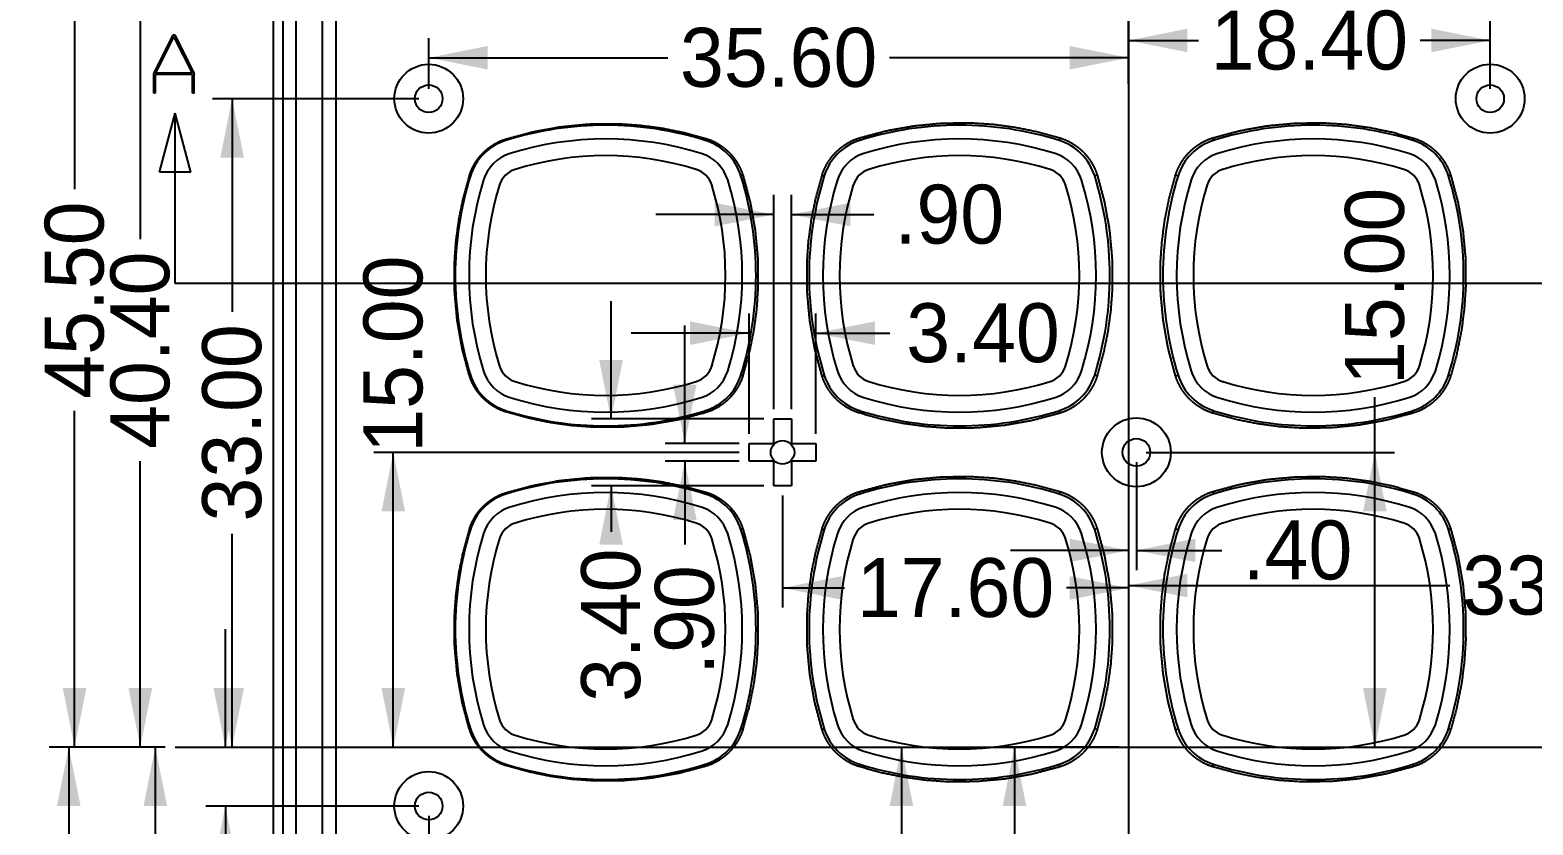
# Model space of a CAD drawing. Extents: x -97 to 297, y -189 to 89.
# Drawn here: x 78.1 to 154.6, y -4 to 36.5 of the extents above; entities that cross this region are included whole.
import ezdxf

# ---------------------------------------------------------------- set-up
doc = ezdxf.new("R2010")
doc.units = 0
doc.header["$MEASUREMENT"] = 0
doc.linetypes.add('dashed', pattern=[0])
doc.linetypes.add('solid', pattern=[0])
doc.layers.add('255', color=7, linetype='solid')
doc.dimstyles.get("Standard").update_dxf_attribs({"dimtxt": 0.18, "dimasz": 0.18, "dimexe": 0.18, "dimexo": 0.0625, "dimgap": 0.09, "dimtad": 0, "dimtih": 1, "dimtoh": 1, "dimdec": 4, "dimzin": 0, "dimdsep": 46, "dimtxsty": 'Standard', "dimcen": 0.09, "dimadec": 0, "dimazin": 0, "dimtfac": 1, "dimtdec": 4, "dimtofl": 0, "dimtmove": 0, "dimatfit": 0, "dimfxl": 1, "dimtolj": 1, "dimtzin": 0, "dimarcsym": 0})

# ---------------------------------------------------------------- blocks, each defined once
blk = doc.blocks.new('*D25')
at = {"layer": '255', "color": 4, "linetype": 'solid'}
for p, q in [((114.7, 15.95), (114.7, 22.066)), ((118.1, 15.95), (118.1, 22.066)), ((114.7, 21.066), (108.7, 21.066)), ((118.1, 21.066), (121.853, 21.066))]:
    blk.add_line(p, q, dxfattribs=at)
for points in [[(111.7, 20.466), (111.7, 21.666), (114.7, 21.066)], [(121.1, 21.666), (121.1, 20.466), (118.1, 21.066)]]:
    blk.add_solid(points, dxfattribs=at)
at = {"layer": '255', "color": 4, "linetype": 'solid', "insert": (126.598, 21.066), "char_height": 3, "attachment_point": 5}
blk.add_mtext('{\\H3.000000;3.40}', dxfattribs=at)
blk = doc.blocks.new('*D26')
at = {"layer": '255', "color": 4, "linetype": 'solid'}
for p, q in [((115.95, 17.2), (115.95, 28.102)), ((116.85, 17.2), (116.85, 28.102)), ((115.95, 27.102), (109.95, 27.102)), ((116.85, 27.102), (121.041, 27.102))]:
    blk.add_line(p, q, dxfattribs=at)
for points in [[(112.95, 26.502), (112.95, 27.702), (115.95, 27.102)], [(119.85, 27.702), (119.85, 26.502), (116.85, 27.102)]]:
    blk.add_solid(points, dxfattribs=at)
at = {"layer": '255', "color": 4, "linetype": 'solid', "insert": (124.885, 27.102), "char_height": 3, "attachment_point": 5}
blk.add_mtext('{\\H3.000000;.90}', dxfattribs=at)
blk = doc.blocks.new('*D27')
at = {"layer": '255', "color": 4, "linetype": 'solid'}
for p, q in [((107.675, 16.7), (107.675, 22.7)), ((115.45, 16.7), (106.675, 16.7)), ((115.45, 13.3), (106.675, 13.3)), ((107.675, 13.3), (107.675, 10.947))]:
    blk.add_line(p, q, dxfattribs=at)
for points in [[(107.075, 19.7), (108.275, 19.7), (107.675, 16.7)], [(108.275, 10.3), (107.075, 10.3), (107.675, 13.3)]]:
    blk.add_solid(points, dxfattribs=at)
at = {"layer": '255', "color": 4, "linetype": 'solid', "insert": (107.675, 6.203), "char_height": 3, "attachment_point": 5, "rotation": 90}
blk.add_mtext('{\\H3.000000;3.40}', dxfattribs=at)
blk = doc.blocks.new('*D28')
at = {"layer": '255', "color": 4, "linetype": 'solid'}
for p, q in [((111.427, 15.45), (111.427, 21.45)), ((114.2, 15.45), (110.427, 15.45)), ((114.2, 14.55), (110.427, 14.55)), ((111.427, 14.55), (111.427, 10.31))]:
    blk.add_line(p, q, dxfattribs=at)
for points in [[(110.827, 18.45), (112.027, 18.45), (111.427, 15.45)], [(112.027, 11.55), (110.827, 11.55), (111.427, 14.55)]]:
    blk.add_solid(points, dxfattribs=at)
at = {"layer": '255', "color": 4, "linetype": 'solid', "insert": (111.427, 6.466), "char_height": 3, "attachment_point": 5, "rotation": 90}
blk.add_mtext('{\\H3.000000;.90}', dxfattribs=at)
blk = doc.blocks.new('*D31')
at = {"layer": '255', "color": 4, "linetype": 'solid'}
for p, q in [((112, 45.5), (79.384, 45.5)), ((80.384, 45.5), (80.384, 28.394)), ((80.384, 0), (80.384, 17.106)), ((85, 0), (79.384, 0))]:
    blk.add_line(p, q, dxfattribs=at)
for points in [[(80.984, 42.5), (79.784, 42.5), (80.384, 45.5)], [(79.784, 3), (80.984, 3), (80.384, 0)]]:
    blk.add_solid(points, dxfattribs=at)
at = {"layer": '255', "color": 4, "linetype": 'solid', "insert": (80.384, 22.75), "char_height": 3, "attachment_point": 5, "rotation": 90}
blk.add_mtext('{\\H3.000000;45.50}', dxfattribs=at)
blk = doc.blocks.new('*D34')
at = {"layer": '255', "color": 4, "linetype": 'solid'}
for p, q in [((85, 0), (79.087, 0)), ((80.087, 0), (80.087, -16.106)), ((80.087, -43.5), (80.087, -27.394)), ((112, -43.5), (79.087, -43.5))]:
    blk.add_line(p, q, dxfattribs=at)
for points in [[(80.687, -3), (79.487, -3), (80.087, 0)], [(79.487, -40.5), (80.687, -40.5), (80.087, -43.5)]]:
    blk.add_solid(points, dxfattribs=at)
at = {"layer": '255', "color": 4, "linetype": 'solid', "insert": (80.087, -21.75), "char_height": 3, "attachment_point": 5, "rotation": 90}
blk.add_mtext('{\\H3.000000;43.50}', dxfattribs=at)
blk = doc.blocks.new('*D35')
at = {"layer": '255', "color": 4, "linetype": 'solid'}
for p, q in [((113, 0), (123.448, 0)), ((122.448, 0), (122.448, -23.663)), ((122.448, -39), (122.448, -34.951)), ((116.9, -39), (123.448, -39))]:
    blk.add_line(p, q, dxfattribs=at)
for points in [[(123.048, -3), (121.848, -3), (122.448, 0)], [(121.848, -36), (123.048, -36), (122.448, -39)]]:
    blk.add_solid(points, dxfattribs=at)
at = {"layer": '255', "color": 4, "linetype": 'solid', "insert": (122.448, -29.307), "char_height": 3, "attachment_point": 5, "rotation": 90}
blk.add_mtext('{\\H3.000000;39.00}', dxfattribs=at)
blk = doc.blocks.new('*D36')
at = {"layer": '255', "color": 4, "linetype": 'solid'}
for p, q in [((85, 0), (83.491, 0)), ((84.491, 0), (84.491, -14.156)), ((84.491, -39.6), (84.491, -25.444)), ((100, -39.6), (83.491, -39.6))]:
    blk.add_line(p, q, dxfattribs=at)
for points in [[(85.091, -3), (83.891, -3), (84.491, 0)], [(83.891, -36.6), (85.091, -36.6), (84.491, -39.6)]]:
    blk.add_solid(points, dxfattribs=at)
at = {"layer": '255', "color": 4, "linetype": 'solid', "insert": (84.491, -19.8), "char_height": 3, "attachment_point": 5, "rotation": 90}
blk.add_mtext('{\\H3.000000;39.60}', dxfattribs=at)
blk = doc.blocks.new('*D37')
at = {"layer": '255', "color": 4, "linetype": 'solid'}
for p, q in [((133.5, 0), (127.2, 0)), ((128.2, 0), (128.2, -5.951)), ((128.2, -21), (128.2, -17.239)), ((132.2, -21), (127.2, -21))]:
    blk.add_line(p, q, dxfattribs=at)
for points in [[(128.8, -3), (127.6, -3), (128.2, 0)], [(127.6, -18), (128.8, -18), (128.2, -21)]]:
    blk.add_solid(points, dxfattribs=at)
at = {"layer": '255', "color": 4, "linetype": 'solid', "insert": (128.2, -11.595), "char_height": 3, "attachment_point": 5, "rotation": 90}
blk.add_mtext('{\\H3.000000;21.00}', dxfattribs=at)
blk = doc.blocks.new('*D38')
at = {"layer": '255', "color": 4, "linetype": 'solid'}
for p, q in [((156.76, 0), (159.716, 0)), ((158.716, 0), (158.716, -4.856)), ((158.716, -21), (158.716, -16.144)), ((152.9, -21), (159.716, -21))]:
    blk.add_line(p, q, dxfattribs=at)
for points in [[(159.316, -3), (158.116, -3), (158.716, 0)], [(158.116, -18), (159.316, -18), (158.716, -21)]]:
    blk.add_solid(points, dxfattribs=at)
at = {"layer": '255', "color": 4, "linetype": 'solid', "insert": (158.716, -10.5), "char_height": 3, "attachment_point": 5, "rotation": 90}
blk.add_mtext('{\\H3.000000;21.00}', dxfattribs=at)
blk = doc.blocks.new('*D47')
at = {"layer": '255', "color": 4, "linetype": 'solid'}
for p, q in [((100, 40.4), (82.726, 40.4)), ((83.726, 40.4), (83.726, 25.844)), ((83.726, 0), (83.726, 14.556)), ((85, 0), (82.726, 0))]:
    blk.add_line(p, q, dxfattribs=at)
for points in [[(84.326, 37.4), (83.126, 37.4), (83.726, 40.4)], [(83.126, 3), (84.326, 3), (83.726, 0)]]:
    blk.add_solid(points, dxfattribs=at)
at = {"layer": '255', "color": 4, "linetype": 'solid', "insert": (83.726, 20.2), "char_height": 3, "attachment_point": 5, "rotation": 90}
blk.add_mtext('{\\H3.000000;40.40}', dxfattribs=at)
blk = doc.blocks.new('*D48')
at = {"layer": '255', "color": 4, "linetype": 'solid'}
for p, q in [((97.9, 33), (87.396, 33)), ((88.396, 33), (88.396, 22.144)), ((88.396, 0), (88.396, 10.856)), ((86, 0), (89.396, 0))]:
    blk.add_line(p, q, dxfattribs=at)
for points in [[(88.996, 30), (87.796, 30), (88.396, 33)], [(87.796, 3), (88.996, 3), (88.396, 0)]]:
    blk.add_solid(points, dxfattribs=at)
at = {"layer": '255', "color": 4, "linetype": 'solid', "insert": (88.396, 16.5), "char_height": 3, "attachment_point": 5, "rotation": 90}
blk.add_mtext('{\\H3.000000;33.00}', dxfattribs=at)
blk = doc.blocks.new('*D49')
at = {"layer": '255', "color": 4, "linetype": 'solid'}
for p, q in [((146.533, 15), (146.533, 17.804)), ((134.9, 15), (147.533, 15)), ((146.533, 0), (146.533, 15)), ((146.533, 15), (146.533, 15)), ((134.5, 0), (147.533, 0))]:
    blk.add_line(p, q, dxfattribs=at)
for points in [[(147.133, 12), (145.933, 12), (146.533, 15)], [(145.933, 3), (147.133, 3), (146.533, 0)]]:
    blk.add_solid(points, dxfattribs=at)
at = {"layer": '255', "color": 4, "linetype": 'solid', "insert": (146.533, 23.448), "char_height": 3, "attachment_point": 5, "rotation": 90}
blk.add_mtext('{\\H3.000000;15.00}', dxfattribs=at)
blk = doc.blocks.new('*D50')
at = {"layer": '255', "color": 4, "linetype": 'solid'}
for p, q in [((114.2, 15), (95.599, 15)), ((96.599, 0), (96.599, 15)), ((96.599, 15), (96.599, 15)), ((96.599, 15), (96.599, 15)), ((94.17, 0), (97.599, 0))]:
    blk.add_line(p, q, dxfattribs=at)
for points in [[(97.199, 12), (95.999, 12), (96.599, 15)], [(95.999, 3), (97.199, 3), (96.599, 0)]]:
    blk.add_solid(points, dxfattribs=at)
at = {"layer": '255', "color": 4, "linetype": 'solid', "insert": (96.599, 19.997), "char_height": 3, "attachment_point": 5, "rotation": 90}
blk.add_mtext('{\\H3.000000;15.00}', dxfattribs=at)
blk = doc.blocks.new('*D51')
at = {"layer": '255', "color": 4, "linetype": 'solid'}
for p, q in [((88.053, 0), (88.053, 6)), ((86, 0), (89.053, 0)), ((97.9, -3), (87.053, -3)), ((88.053, -3), (88.053, -7.34))]:
    blk.add_line(p, q, dxfattribs=at)
for points in [[(87.453, 3), (88.653, 3), (88.053, 0)], [(88.653, -6), (87.453, -6), (88.053, -3)]]:
    blk.add_solid(points, dxfattribs=at)
at = {"layer": '255', "color": 4, "linetype": 'solid', "insert": (88.053, -12.084), "char_height": 3, "attachment_point": 5, "rotation": 90}
blk.add_mtext('{\\H3.000000;3.00}', dxfattribs=at)
blk = doc.blocks.new('*D56')
at = {"layer": '255', "color": 4, "linetype": 'solid'}
for p, q in [((98.4, 33.5), (98.4, 36.084)), ((134, 33.75), (134, 36.084)), ((98.4, 35.084), (110.556, 35.084)), ((134, 35.084), (121.844, 35.084))]:
    blk.add_line(p, q, dxfattribs=at)
for points in [[(101.4, 35.684), (101.4, 34.484), (98.4, 35.084)], [(131, 34.484), (131, 35.684), (134, 35.084)]]:
    blk.add_solid(points, dxfattribs=at)
at = {"layer": '255', "color": 4, "linetype": 'solid', "insert": (116.2, 35.084), "char_height": 3, "attachment_point": 5}
blk.add_mtext('{\\H3.000000;35.60}', dxfattribs=at)
blk = doc.blocks.new('*D57')
at = {"layer": '255', "color": 4, "linetype": 'solid'}
for p, q in [((134, 33.75), (134, 36.964)), ((152.4, 33.5), (152.4, 36.964)), ((134, 35.964), (137.556, 35.964)), ((152.4, 35.964), (148.844, 35.964))]:
    blk.add_line(p, q, dxfattribs=at)
for points in [[(137, 36.564), (137, 35.364), (134, 35.964)], [(149.4, 35.364), (149.4, 36.564), (152.4, 35.964)]]:
    blk.add_solid(points, dxfattribs=at)
at = {"layer": '255', "color": 4, "linetype": 'solid', "insert": (143.2, 35.964), "char_height": 3, "attachment_point": 5}
blk.add_mtext('{\\H3.000000;18.40}', dxfattribs=at)
blk = doc.blocks.new('*D60')
at = {"layer": '255', "color": 4, "linetype": 'solid'}
for p, q in [((134, 15.15), (134, 7.22)), ((167, 15.15), (167, 7.22)), ((134, 8.22), (150.355, 8.22)), ((167, 8.22), (161.643, 8.22))]:
    blk.add_line(p, q, dxfattribs=at)
for points in [[(137, 8.82), (137, 7.62), (134, 8.22)], [(164, 7.62), (164, 8.82), (167, 8.22)]]:
    blk.add_solid(points, dxfattribs=at)
at = {"layer": '255', "color": 4, "linetype": 'solid', "insert": (155.999, 8.22), "char_height": 3, "attachment_point": 5}
blk.add_mtext('{\\H3.000000;33.00}', dxfattribs=at)
blk = doc.blocks.new('*D61')
at = {"layer": '255', "color": 4, "linetype": 'solid'}
for p, q in [((116.4, 12.8), (116.4, 7.098)), ((134, 12.8), (134, 7.098)), ((116.4, 8.098), (119.556, 8.098)), ((134, 8.098), (130.844, 8.098))]:
    blk.add_line(p, q, dxfattribs=at)
for points in [[(119.4, 8.698), (119.4, 7.498), (116.4, 8.098)], [(131, 7.498), (131, 8.698), (134, 8.098)]]:
    blk.add_solid(points, dxfattribs=at)
at = {"layer": '255', "color": 4, "linetype": 'solid', "insert": (125.2, 8.098), "char_height": 3, "attachment_point": 5}
blk.add_mtext('{\\H3.000000;17.60}', dxfattribs=at)
blk = doc.blocks.new('*D62')
at = {"layer": '255', "color": 4, "linetype": 'solid'}
for p, q in [((134.4, 14.5), (134.4, 9.011)), ((134, 12.8), (134, 9.011)), ((134, 10.011), (128, 10.011)), ((134.4, 10.011), (138.753, 10.011))]:
    blk.add_line(p, q, dxfattribs=at)
for points in [[(131, 9.411), (131, 10.611), (134, 10.011)], [(137.4, 10.611), (137.4, 9.411), (134.4, 10.011)]]:
    blk.add_solid(points, dxfattribs=at)
at = {"layer": '255', "color": 4, "linetype": 'solid', "insert": (142.597, 10.011), "char_height": 3, "attachment_point": 5}
blk.add_mtext('{\\H3.000000;.40}', dxfattribs=at)
blk = doc.blocks.new('*D63')
at = {"layer": '255', "color": 4, "linetype": 'solid'}
for p, q in [((134, -0.5), (134, -10.068)), ((98.4, -3.5), (98.4, -10.068)), ((98.4, -9.068), (102.219, -9.068)), ((134, -9.068), (113.508, -9.068))]:
    blk.add_line(p, q, dxfattribs=at)
for points in [[(101.4, -8.468), (101.4, -9.668), (98.4, -9.068)], [(131, -9.668), (131, -8.468), (134, -9.068)]]:
    blk.add_solid(points, dxfattribs=at)
at = {"layer": '255', "color": 4, "linetype": 'solid', "insert": (107.863, -9.068), "char_height": 3, "attachment_point": 5}
blk.add_mtext('{\\H3.000000;35.60}', dxfattribs=at)

msp = doc.modelspace()

# ---------------------------------------------------------------- linework, layer by layer
at = {"layer": '255', "color": 1, "linetype": 'dashed'}
for p, q in [((134, 59.205), (134, -59.156)), ((182.5, 23.6), (85.5, 23.6)), ((85.5, 0), (182.5, 0))]:
    msp.add_line(p, q, dxfattribs=at)
at = {"layer": '255', "color": 3, "linetype": 'solid'}
for p, q in [((90.5, -46.203), (90.5, 48.326)), ((91, -46.228), (91, 48.326)), ((91.65, -46.228), (91.65, 48.326)), ((93, -45.828), (93, 47.859)), ((93.67, 47.246), (93.67, -45.312)), ((102.31, 30.941), (102.33, 30.879)), ((112.501, 30.978), (112.47, 30.879)), ((120.293, 30.996), (120.33, 30.879)), ((130.511, 31.008), (130.47, 30.879)), ((138.29, 31.007), (138.33, 30.879)), ((148.506, 30.994), (148.47, 30.879)), ((100.467, 29.087), (100.521, 29.07)), ((114.383, 29.103), (114.279, 29.07)), ((118.408, 29.106), (118.521, 29.07)), ((132.408, 29.111), (132.279, 29.07)), ((136.392, 29.111), (136.521, 29.07)), ((150.391, 29.105), (150.279, 29.07)), ((100.467, 18.913), (100.521, 18.93)), ((114.383, 18.897), (114.279, 18.93)), ((118.408, 18.894), (118.521, 18.93)), ((132.408, 18.889), (132.279, 18.93)), ((136.392, 18.889), (136.521, 18.93)), ((150.391, 18.895), (150.279, 18.93)), ((102.31, 17.059), (102.33, 17.121)), ((112.501, 17.023), (112.47, 17.121)), ((120.293, 17.004), (120.33, 17.121)), ((130.511, 16.992), (130.47, 17.121)), ((138.29, 16.993), (138.33, 17.121)), ((148.506, 17.006), (148.47, 17.121)), ((115.95, 16.7), (116.85, 16.7)), ((115.95, 15.45), (115.95, 16.7)), ((116.85, 16.7), (116.85, 15.45)), ((114.7, 15.45), (115.95, 15.45)), ((114.7, 14.55), (114.7, 15.45)), ((116.85, 15.45), (118.1, 15.45)), ((118.1, 15.45), (118.1, 14.55)), ((115.95, 14.55), (114.7, 14.55)), ((115.95, 13.3), (115.95, 14.55)), ((116.85, 14.55), (116.85, 13.3)), ((118.1, 14.55), (116.85, 14.55)), ((116.85, 13.3), (115.95, 13.3)), ((130.511, 13.008), (130.47, 12.879)), ((138.29, 13.007), (138.33, 12.879)), ((102.31, 12.941), (102.33, 12.879)), ((112.501, 12.978), (112.47, 12.879)), ((120.293, 12.996), (120.33, 12.879)), ((148.506, 12.994), (148.47, 12.879)), ((100.467, 11.087), (100.521, 11.07)), ((114.383, 11.103), (114.279, 11.07)), ((118.408, 11.106), (118.521, 11.07)), ((132.408, 11.111), (132.279, 11.07)), ((136.392, 11.111), (136.521, 11.07)), ((150.391, 11.105), (150.279, 11.07)), ((100.467, 0.913), (100.521, 0.93)), ((114.383, 0.897), (114.279, 0.93)), ((118.408, 0.894), (118.521, 0.93)), ((132.408, 0.889), (132.279, 0.93)), ((136.392, 0.889), (136.521, 0.93)), ((150.391, 0.895), (150.279, 0.93)), ((102.31, -0.941), (102.33, -0.879)), ((112.501, -0.977), (112.47, -0.879)), ((120.293, -0.996), (120.33, -0.879)), ((130.511, -1.008), (130.47, -0.879)), ((138.29, -1.007), (138.33, -0.879)), ((148.506, -0.994), (148.47, -0.879))]:
    msp.add_line(p, q, dxfattribs=at)
at = {"layer": '255', "color": 1, "linetype": 'solid'}
for p, q in [((84.415, 34.277), (85.399, 36.243)), ((85.438, 36.169), (84.501, 34.295)), ((85.399, 36.243), (85.478, 36.243)), ((86.376, 34.295), (85.438, 36.169)), ((85.478, 36.243), (86.462, 34.277)), ((84.415, 33.286), (84.415, 34.277)), ((84.488, 34.238), (84.488, 33.286)), ((86.389, 34.238), (84.488, 34.238)), ((86.376, 34.295), (84.501, 34.295)), ((86.389, 33.286), (86.389, 34.238)), ((86.462, 33.286), (86.462, 34.277)), ((84.488, 33.286), (84.415, 33.286)), ((86.462, 33.286), (86.389, 33.286)), ((84.696, 29.256), (85.5, 32.256)), ((86.304, 29.256), (85.5, 32.256)), ((85.5, 23.6), (85.5, 32.256)), ((86.304, 29.256), (84.696, 29.256))]:
    msp.add_line(p, q, dxfattribs=at)
at = {"layer": '255', "color": 3, "linetype": 'solid'}
for centre, radius in [((98.4, 33), 1.75), ((152.4, 33), 1.75), ((98.4, 33), 0.7), ((152.4, 33), 0.7), ((134.4, 15), 1.75), ((116.4, 15), 0.6), ((134.4, 15), 0.7), ((98.4, -3), 1.75), ((98.4, -3), 0.7)]:
    msp.add_circle(centre, radius, dxfattribs=at)
for centre, radius, start, end in [((107.4, 14.596), 17.054, 72.70355, 107.2965), ((125.4, 14.596), 17.054, 72.70355, 107.2965), ((143.4, 14.596), 17.054, 72.70355, 107.2965), ((103.147, 28.253), 2.75, 107.2965, 162.7035), ((107.4, 14.596), 16.354, 72.70354, 107.2965), ((111.653, 28.253), 2.75, 17.29682, 72.70382), ((121.147, 28.253), 2.75, 107.2965, 162.7035), ((125.4, 14.596), 16.354, 72.70354, 107.2965), ((129.653, 28.253), 2.75, 17.29682, 72.70382), ((139.147, 28.253), 2.75, 107.2965, 162.7035), ((143.4, 14.596), 16.354, 72.70354, 107.2965), ((147.653, 28.253), 2.75, 17.29682, 72.70382), ((103.147, 28.253), 2.05, 107.2965, 162.7035), ((107.4, 14.596), 15.504, 72.70355, 107.2965), ((111.653, 28.253), 2.05, 17.29691, 72.70382), ((121.147, 28.253), 2.05, 107.2965, 162.7035), ((125.4, 14.596), 15.504, 72.70355, 107.2965), ((129.653, 28.253), 2.05, 17.29691, 72.70382), ((139.147, 28.253), 2.05, 107.2965, 162.7035), ((143.4, 14.596), 15.504, 72.70355, 107.2965), ((147.653, 28.253), 2.05, 17.29691, 72.70382), ((116.804, 24), 17.054, 162.7035, 197.29656), ((103.147, 28.253), 1.2, 107.2965, 162.7035), ((111.653, 28.253), 1.2, 17.29722, 72.70422), ((97.996, 24), 17.054, 342.7035, 377.29655), ((134.804, 24), 17.054, 162.7035, 197.29656), ((121.147, 28.253), 1.2, 107.2965, 162.7035), ((129.653, 28.253), 1.2, 17.29722, 72.70422), ((115.996, 24), 17.054, 342.7035, 377.29655), ((152.804, 24), 17.054, 162.7035, 197.29656), ((139.147, 28.253), 1.2, 107.2965, 162.7035), ((147.653, 28.253), 1.2, 17.29722, 72.70422), ((133.996, 24), 17.054, 342.7035, 377.29655), ((116.804, 24), 16.354, 162.7035, 197.29656), ((116.804, 24), 15.504, 162.7035, 197.2965), ((97.996, 24), 15.504, 342.7035, 377.29655), ((97.996, 24), 16.354, 342.7035, 377.29655), ((134.804, 24), 16.354, 162.7035, 197.29656), ((134.804, 24), 15.504, 162.7035, 197.2965), ((115.996, 24), 15.504, 342.7035, 377.29655), ((115.996, 24), 16.354, 342.7035, 377.29655), ((152.804, 24), 16.354, 162.7035, 197.29656), ((152.804, 24), 15.504, 162.7035, 197.2965), ((133.996, 24), 15.504, 342.7035, 377.29655), ((133.996, 24), 16.354, 342.7035, 377.29655), ((103.147, 19.747), 2.05, 197.297, 252.7033), ((103.147, 19.747), 1.2, 197.2965, 252.7035), ((111.653, 19.747), 1.2, 287.2965, 342.7035), ((111.653, 19.747), 2.05, 287.2965, 342.7035), ((121.147, 19.747), 2.05, 197.297, 252.7033), ((121.147, 19.747), 1.2, 197.2965, 252.7035), ((129.653, 19.747), 1.2, 287.2965, 342.7035), ((129.653, 19.747), 2.05, 287.2965, 342.7035), ((139.147, 19.747), 2.05, 197.297, 252.7033), ((139.147, 19.747), 1.2, 197.2965, 252.7035), ((147.653, 19.747), 1.2, 287.2965, 342.7035), ((147.653, 19.747), 2.05, 287.2965, 342.7035), ((103.147, 19.747), 2.75, 197.29689, 252.7033), ((107.4, 33.404), 15.504, 252.7035, 287.2965), ((111.653, 19.747), 2.75, 287.2965, 342.7035), ((121.147, 19.747), 2.75, 197.29689, 252.7033), ((125.4, 33.404), 15.504, 252.7035, 287.2965), ((129.653, 19.747), 2.75, 287.2965, 342.7035), ((139.147, 19.747), 2.75, 197.29689, 252.7033), ((143.4, 33.404), 15.504, 252.7035, 287.2965), ((147.653, 19.747), 2.75, 287.2965, 342.7035), ((107.4, 33.404), 16.354, 252.70347, 287.2965), ((125.4, 33.404), 16.354, 252.70347, 287.2965), ((143.4, 33.404), 16.354, 252.70347, 287.2965), ((107.4, 33.404), 17.054, 252.70347, 287.2965), ((125.4, 33.404), 17.054, 252.70347, 287.2965), ((143.4, 33.404), 17.054, 252.70347, 287.2965), ((107.4, -3.404), 17.054, 72.70355, 107.2965), ((125.4, -3.404), 17.054, 72.70355, 107.2965), ((143.4, -3.404), 17.054, 72.70355, 107.2965), ((103.147, 10.253), 2.75, 107.2965, 162.7035), ((107.4, -3.404), 16.354, 72.70354, 107.2965), ((111.653, 10.253), 2.75, 17.29682, 72.70382), ((121.147, 10.253), 2.75, 107.2965, 162.7035), ((125.4, -3.404), 16.354, 72.70354, 107.2965), ((129.653, 10.253), 2.75, 17.29682, 72.70382), ((139.147, 10.253), 2.75, 107.2965, 162.7035), ((143.4, -3.404), 16.354, 72.70354, 107.2965), ((147.653, 10.253), 2.75, 17.29682, 72.70382), ((103.147, 10.253), 2.05, 107.2965, 162.7035), ((107.4, -3.404), 15.504, 72.70355, 107.2965), ((111.653, 10.253), 2.05, 17.29691, 72.70382), ((121.147, 10.253), 2.05, 107.2965, 162.7035), ((125.4, -3.404), 15.504, 72.70355, 107.2965), ((129.653, 10.253), 2.05, 17.29691, 72.70382), ((139.147, 10.253), 2.05, 107.2965, 162.7035), ((143.4, -3.404), 15.504, 72.70355, 107.2965), ((147.653, 10.253), 2.05, 17.29691, 72.70382), ((116.804, 6), 17.054, 162.7035, 197.29656), ((116.804, 6), 16.354, 162.7035, 197.29656), ((103.147, 10.253), 1.2, 107.2965, 162.7035), ((111.653, 10.253), 1.2, 17.29722, 72.70422), ((97.996, 6), 16.354, 342.7035, 377.29655), ((97.996, 6), 17.054, 342.7035, 377.29655), ((134.804, 6), 17.054, 162.7035, 197.29656), ((134.804, 6), 16.354, 162.7035, 197.29656), ((121.147, 10.253), 1.2, 107.2965, 162.7035), ((129.653, 10.253), 1.2, 17.29722, 72.70422), ((115.996, 6), 16.354, 342.7035, 377.29655), ((115.996, 6), 17.054, 342.7035, 377.29655), ((152.804, 6), 17.054, 162.7035, 197.29656), ((152.804, 6), 16.354, 162.7035, 197.29656), ((139.147, 10.253), 1.2, 107.2965, 162.7035), ((147.653, 10.253), 1.2, 17.29722, 72.70422), ((133.996, 6), 16.354, 342.7035, 377.29655), ((133.996, 6), 17.054, 342.7035, 377.29655), ((116.804, 6), 15.504, 162.7035, 197.2965), ((97.996, 6), 15.504, 342.7035, 377.29655), ((134.804, 6), 15.504, 162.7035, 197.2965), ((115.996, 6), 15.504, 342.7035, 377.29655), ((152.804, 6), 15.504, 162.7035, 197.2965), ((133.996, 6), 15.504, 342.7035, 377.29655), ((103.147, 1.747), 2.75, 197.29689, 252.7033), ((103.147, 1.747), 2.05, 197.297, 252.7033), ((103.147, 1.747), 1.2, 197.2965, 252.7035), ((111.653, 1.747), 1.2, 287.2965, 342.7035), ((111.653, 1.747), 2.05, 287.2965, 342.7035), ((111.653, 1.747), 2.75, 287.2965, 342.7035), ((121.147, 1.747), 2.75, 197.29689, 252.7033), ((121.147, 1.747), 2.05, 197.297, 252.7033), ((121.147, 1.747), 1.2, 197.2965, 252.7035), ((129.653, 1.747), 1.2, 287.2965, 342.7035), ((129.653, 1.747), 2.05, 287.2965, 342.7035), ((129.653, 1.747), 2.75, 287.2965, 342.7035), ((139.147, 1.747), 2.75, 197.29689, 252.7033), ((139.147, 1.747), 2.05, 197.297, 252.7033), ((139.147, 1.747), 1.2, 197.2965, 252.7035), ((147.653, 1.747), 1.2, 287.2965, 342.7035), ((147.653, 1.747), 2.05, 287.2965, 342.7035), ((147.653, 1.747), 2.75, 287.2965, 342.7035), ((107.4, 15.404), 15.504, 252.7035, 287.2965), ((125.4, 15.404), 15.504, 252.7035, 287.2965), ((143.4, 15.404), 15.504, 252.7035, 287.2965), ((107.4, 15.404), 16.354, 252.70347, 287.2965), ((125.4, 15.404), 16.354, 252.70347, 287.2965), ((143.4, 15.404), 16.354, 252.70347, 287.2965), ((107.4, 15.404), 17.054, 252.70347, 287.2965), ((125.4, 15.404), 17.054, 252.70347, 287.2965), ((143.4, 15.404), 17.054, 252.70347, 287.2965)]:
    msp.add_arc(centre, radius, start, end, dxfattribs=at)
for points in [[(102.31, 30.941), (103.686, 31.313), (105.088, 31.57), (106.549, 31.712), (108.018, 31.727), (109.144, 31.653), (110.263, 31.505), (111.391, 31.279), (112.501, 30.978)], [(120.293, 30.996), (121.667, 31.365), (123.067, 31.618), (124.524, 31.757), (125.989, 31.771), (127.125, 31.696), (128.254, 31.545), (129.392, 31.315), (130.511, 31.008)], [(138.29, 31.007), (139.665, 31.373), (141.065, 31.623), (142.523, 31.758), (143.987, 31.769), (145.124, 31.691), (146.253, 31.537), (147.389, 31.304), (148.506, 30.994)], [(100.467, 29.087), (100.546, 29.307), (100.642, 29.52), (100.759, 29.73), (100.894, 29.929), (101.04, 30.111), (101.201, 30.28), (101.38, 30.439), (101.572, 30.582), (101.744, 30.691), (101.924, 30.787), (102.114, 30.871), (102.31, 30.941)], [(112.501, 30.978), (112.725, 30.898), (112.941, 30.801), (113.154, 30.682), (113.356, 30.545), (113.541, 30.397), (113.713, 30.233), (113.875, 30.05), (114.021, 29.854), (114.13, 29.678), (114.227, 29.496), (114.312, 29.302), (114.383, 29.103)], [(118.408, 29.106), (118.488, 29.331), (118.587, 29.548), (118.707, 29.763), (118.845, 29.966), (118.995, 30.152), (119.16, 30.324), (119.344, 30.487), (119.541, 30.633), (119.717, 30.743), (119.9, 30.84), (120.094, 30.925), (120.293, 30.996)], [(130.511, 31.008), (130.736, 30.927), (130.955, 30.828), (131.17, 30.708), (131.374, 30.569), (131.56, 30.418), (131.734, 30.253), (131.897, 30.068), (132.044, 29.869), (132.154, 29.692), (132.252, 29.508), (132.337, 29.312), (132.408, 29.111)], [(136.392, 29.111), (136.473, 29.336), (136.572, 29.555), (136.692, 29.77), (136.831, 29.974), (136.982, 30.16), (137.148, 30.333), (137.333, 30.496), (137.531, 30.643), (137.708, 30.754), (137.893, 30.851), (138.088, 30.937), (138.29, 31.007)], [(148.506, 30.994), (148.731, 30.914), (148.949, 30.814), (149.163, 30.694), (149.366, 30.555), (149.551, 30.404), (149.724, 30.238), (149.886, 30.053), (150.032, 29.855), (150.14, 29.68), (150.236, 29.497), (150.321, 29.304), (150.391, 29.105)], [(100.467, 18.913), (100.104, 20.281), (99.855, 21.675), (99.72, 23.125), (99.707, 24.583), (99.783, 25.715), (99.934, 26.84), (100.163, 27.973), (100.467, 29.087)], [(114.383, 29.103), (114.749, 27.733), (115.001, 26.337), (115.138, 24.883), (115.151, 23.424), (115.075, 22.286), (114.923, 21.155), (114.691, 20.017), (114.383, 18.897)], [(118.408, 18.894), (118.041, 20.274), (117.79, 21.679), (117.654, 23.142), (117.644, 24.611), (117.721, 25.741), (117.873, 26.864), (118.103, 27.994), (118.408, 29.106)], [(132.408, 29.111), (132.776, 27.731), (133.028, 26.325), (133.164, 24.861), (133.175, 23.391), (133.097, 22.259), (132.945, 21.135), (132.715, 20.003), (132.408, 18.889)], [(136.392, 18.889), (136.024, 20.269), (135.772, 21.675), (135.636, 23.138), (135.625, 24.608), (135.703, 25.74), (135.855, 26.865), (136.086, 27.997), (136.392, 29.111)], [(150.391, 29.105), (150.757, 27.726), (151.008, 26.321), (151.144, 24.859), (151.154, 23.39), (151.077, 22.26), (150.925, 21.137), (150.695, 20.007), (150.391, 18.895)], [(102.31, 17.059), (102.089, 17.139), (101.876, 17.237), (101.665, 17.357), (101.466, 17.494), (101.284, 17.643), (101.115, 17.807), (100.955, 17.99), (100.812, 18.187), (100.708, 18.356), (100.616, 18.533), (100.535, 18.72), (100.467, 18.913)], [(114.383, 18.897), (114.303, 18.674), (114.205, 18.459), (114.086, 18.247), (113.949, 18.045), (113.8, 17.862), (113.636, 17.691), (113.454, 17.53), (113.258, 17.385), (113.082, 17.275), (112.897, 17.178), (112.702, 17.093), (112.501, 17.023)], [(120.293, 17.004), (120.068, 17.085), (119.851, 17.184), (119.636, 17.305), (119.433, 17.444), (119.248, 17.595), (119.075, 17.76), (118.913, 17.945), (118.767, 18.144), (118.658, 18.319), (118.562, 18.502), (118.478, 18.695), (118.408, 18.894)], [(132.408, 18.889), (132.328, 18.663), (132.228, 18.445), (132.108, 18.23), (131.969, 18.026), (131.818, 17.839), (131.652, 17.666), (131.467, 17.503), (131.269, 17.356), (131.092, 17.246), (130.907, 17.148), (130.712, 17.063), (130.511, 16.992)], [(138.29, 16.993), (138.064, 17.073), (137.846, 17.172), (137.63, 17.293), (137.426, 17.431), (137.24, 17.582), (137.067, 17.748), (136.904, 17.933), (136.757, 18.131), (136.646, 18.308), (136.548, 18.493), (136.463, 18.688), (136.392, 18.889)], [(150.391, 18.895), (150.31, 18.67), (150.212, 18.453), (150.092, 18.238), (149.954, 18.035), (149.804, 17.849), (149.639, 17.677), (149.455, 17.515), (149.258, 17.368), (149.083, 17.258), (148.9, 17.161), (148.706, 17.076), (148.506, 17.006)], [(112.501, 17.023), (111.121, 16.66), (109.716, 16.413), (108.255, 16.282), (106.789, 16.277), (105.662, 16.359), (104.543, 16.515), (103.417, 16.75), (102.31, 17.059)], [(130.511, 16.992), (129.135, 16.627), (127.735, 16.376), (126.277, 16.241), (124.814, 16.23), (123.677, 16.308), (122.547, 16.462), (121.411, 16.695), (120.293, 17.004)], [(148.506, 17.006), (147.133, 16.637), (145.733, 16.383), (144.275, 16.244), (142.811, 16.23), (141.674, 16.305), (140.545, 16.456), (139.408, 16.686), (138.29, 16.993)], [(120.293, 12.996), (121.667, 13.365), (123.067, 13.618), (124.524, 13.757), (125.989, 13.771), (127.125, 13.696), (128.254, 13.545), (129.392, 13.315), (130.511, 13.008)], [(138.29, 13.007), (139.665, 13.373), (141.065, 13.623), (142.523, 13.758), (143.987, 13.769), (145.124, 13.691), (146.253, 13.537), (147.389, 13.304), (148.506, 12.994)], [(102.31, 12.941), (103.686, 13.313), (105.088, 13.57), (106.549, 13.712), (108.018, 13.727), (109.144, 13.653), (110.263, 13.505), (111.391, 13.279), (112.501, 12.978)], [(130.511, 13.008), (130.736, 12.927), (130.955, 12.828), (131.17, 12.708), (131.374, 12.569), (131.56, 12.418), (131.734, 12.253), (131.897, 12.068), (132.044, 11.869), (132.154, 11.692), (132.252, 11.508), (132.337, 11.312), (132.408, 11.111)], [(136.392, 11.111), (136.473, 11.336), (136.572, 11.555), (136.692, 11.77), (136.831, 11.974), (136.982, 12.16), (137.148, 12.333), (137.333, 12.496), (137.531, 12.643), (137.708, 12.754), (137.893, 12.851), (138.088, 12.937), (138.29, 13.007)], [(100.467, 11.087), (100.546, 11.307), (100.642, 11.52), (100.759, 11.73), (100.894, 11.929), (101.04, 12.111), (101.201, 12.28), (101.38, 12.439), (101.572, 12.582), (101.744, 12.691), (101.924, 12.787), (102.114, 12.871), (102.31, 12.941)], [(112.501, 12.978), (112.725, 12.898), (112.941, 12.801), (113.154, 12.682), (113.356, 12.545), (113.541, 12.397), (113.713, 12.233), (113.875, 12.05), (114.021, 11.854), (114.13, 11.678), (114.227, 11.496), (114.312, 11.302), (114.383, 11.103)], [(118.408, 11.106), (118.488, 11.331), (118.587, 11.548), (118.707, 11.763), (118.845, 11.966), (118.995, 12.152), (119.16, 12.324), (119.344, 12.487), (119.541, 12.633), (119.717, 12.743), (119.9, 12.84), (120.094, 12.925), (120.293, 12.996)], [(148.506, 12.994), (148.731, 12.914), (148.949, 12.814), (149.163, 12.694), (149.366, 12.555), (149.551, 12.404), (149.724, 12.238), (149.886, 12.053), (150.032, 11.855), (150.14, 11.68), (150.236, 11.497), (150.321, 11.304), (150.391, 11.105)], [(100.467, 0.913), (100.104, 2.281), (99.855, 3.675), (99.72, 5.125), (99.707, 6.583), (99.783, 7.715), (99.934, 8.84), (100.163, 9.973), (100.467, 11.087)], [(114.383, 11.103), (114.749, 9.733), (115.001, 8.337), (115.138, 6.883), (115.151, 5.424), (115.075, 4.286), (114.923, 3.155), (114.691, 2.017), (114.383, 0.897)], [(118.408, 0.894), (118.041, 2.274), (117.79, 3.679), (117.654, 5.142), (117.644, 6.611), (117.721, 7.741), (117.873, 8.864), (118.103, 9.994), (118.408, 11.106)], [(132.408, 11.111), (132.776, 9.731), (133.028, 8.325), (133.164, 6.861), (133.175, 5.391), (133.097, 4.259), (132.945, 3.135), (132.715, 2.003), (132.408, 0.889)], [(136.392, 0.889), (136.024, 2.269), (135.772, 3.675), (135.636, 5.138), (135.625, 6.608), (135.703, 7.74), (135.855, 8.865), (136.086, 9.997), (136.392, 11.111)], [(150.391, 11.105), (150.757, 9.726), (151.008, 8.321), (151.144, 6.859), (151.154, 5.39), (151.077, 4.26), (150.925, 3.137), (150.695, 2.007), (150.391, 0.895)], [(102.31, -0.941), (102.089, -0.861), (101.876, -0.763), (101.665, -0.643), (101.466, -0.506), (101.284, -0.357), (101.115, -0.193), (100.955, -0.01), (100.812, 0.187), (100.708, 0.356), (100.616, 0.533), (100.535, 0.72), (100.467, 0.913)], [(114.383, 0.897), (114.303, 0.674), (114.205, 0.459), (114.086, 0.247), (113.949, 0.045), (113.8, -0.138), (113.636, -0.309), (113.454, -0.47), (113.258, -0.615), (113.082, -0.725), (112.897, -0.822), (112.702, -0.907), (112.501, -0.977)], [(120.293, -0.996), (120.068, -0.915), (119.851, -0.816), (119.636, -0.695), (119.433, -0.556), (119.248, -0.405), (119.075, -0.24), (118.913, -0.055), (118.767, 0.144), (118.658, 0.319), (118.562, 0.502), (118.478, 0.695), (118.408, 0.894)], [(132.408, 0.889), (132.328, 0.663), (132.228, 0.445), (132.108, 0.23), (131.969, 0.026), (131.818, -0.161), (131.652, -0.334), (131.467, -0.497), (131.269, -0.644), (131.092, -0.754), (130.907, -0.852), (130.712, -0.937), (130.511, -1.008)], [(138.29, -1.007), (138.064, -0.927), (137.846, -0.828), (137.63, -0.707), (137.426, -0.569), (137.24, -0.418), (137.067, -0.252), (136.904, -0.067), (136.757, 0.131), (136.646, 0.308), (136.548, 0.493), (136.463, 0.688), (136.392, 0.889)], [(150.391, 0.895), (150.31, 0.67), (150.212, 0.453), (150.092, 0.238), (149.954, 0.035), (149.804, -0.151), (149.639, -0.323), (149.455, -0.485), (149.258, -0.632), (149.083, -0.742), (148.9, -0.839), (148.706, -0.924), (148.506, -0.994)], [(112.501, -0.977), (111.121, -1.34), (109.716, -1.587), (108.255, -1.718), (106.789, -1.723), (105.662, -1.641), (104.543, -1.485), (103.417, -1.25), (102.31, -0.941)], [(130.511, -1.008), (129.135, -1.373), (127.735, -1.624), (126.277, -1.759), (124.814, -1.77), (123.677, -1.692), (122.547, -1.538), (121.411, -1.305), (120.293, -0.996)], [(148.506, -0.994), (147.133, -1.363), (145.733, -1.617), (144.275, -1.756), (142.811, -1.77), (141.674, -1.695), (140.545, -1.544), (139.408, -1.314), (138.29, -1.007)]]:
    msp.add_open_spline(points, degree=1, dxfattribs=at)

# ---------------------------------------------------------------- dimensions: what is measured, and where the dimension line sits
at = {"layer": '255', "color": 4, "linetype": 'solid'}
for base, p1, p2, picture, middle in [((80.384, 22.75), (85.6, 0), (112.6, 45.5), '*D31', (80.384, 22.75)), ((83.726, 20.2), (85.6, 0), (100.6, 40.4), '*D47', (83.726, 20.2)), ((88.396, 16.5), (85.4, 0), (98.5, 33), '*D48', (88.396, 16.5)), ((146.533, 23.448), (133.9, 0), (134.3, 15), '*D49', (146.533, 23.448)), ((96.599, 19.997), (93.57, 0), (114.8, 15), '*D50', (96.599, 19.997)), ((107.675, 6.203), (116.05, 13.3), (116.05, 16.7), '*D27', (107.675, 6.203)), ((111.427, 6.466), (114.8, 14.55), (114.8, 15.45), '*D28', (111.427, 6.466)), ((88.053, -12.084), (98.5, -3), (85.4, 0), '*D51', (88.053, -12.084)), ((80.087, -21.75), (112.6, -43.5), (85.6, 0), '*D34', (80.087, -21.75)), ((84.491, -19.8), (100.6, -39.6), (85.6, 0), '*D36', (84.491, -19.8)), ((122.448, -29.307), (116.3, -39), (112.4, 0), '*D35', (122.448, -29.307)), ((128.2, -11.595), (132.8, -21), (134.1, 0), '*D37', (128.2, -11.595)), ((158.716, -10.5), (152.3, -21), (156.16, 0), '*D38', (158.716, -10.5))]:
    dim = msp.add_linear_dim(base=base, p1=p1, p2=p2, angle=90, dimstyle='Standard', override={"dimtxt": 3, "dimasz": 3, "dimexe": 1, "dimexo": 0.6, "dimtih": 0, "dimtoh": 0, "dimdec": 2, "dimzin": 1, "dimtp": 0.05, "dimtm": 0.05, "dimtfac": 1.25, "dimtdec": 2, "dimtzin": 1}, dxfattribs=at)
    dim.commit()
    dim.dimension.update_dxf_attribs({"geometry": picture, "text_midpoint": middle, "text_rotation": 90})
for base, p1, p2, picture, middle in [((143.2, 35.964), (134, 33.15), (152.4, 32.9), '*D57', (143.2, 35.964)), ((116.2, 35.084), (98.4, 32.9), (134, 33.15), '*D56', (116.2, 35.084)), ((124.885, 27.102), (115.95, 16.6), (116.85, 16.6), '*D26', (124.885, 27.102)), ((126.598, 21.066), (114.7, 15.35), (118.1, 15.35), '*D25', (126.598, 21.066)), ((155.999, 8.22), (134, 15.75), (167, 15.75), '*D60', (155.999, 8.22)), ((142.597, 10.011), (134, 13.4), (134.4, 15.1), '*D62', (142.597, 10.011)), ((125.2, 8.098), (116.4, 13.4), (134, 13.4), '*D61', (125.2, 8.098)), ((107.863, -9.068), (98.4, -2.9), (134, 0.1), '*D63', (107.863, -9.068))]:
    dim = msp.add_linear_dim(base=base, p1=p1, p2=p2, dimstyle='Standard', override={"dimtxt": 3, "dimasz": 3, "dimexe": 1, "dimexo": 0.6, "dimdec": 2, "dimzin": 1, "dimtp": 0.05, "dimtm": 0.05, "dimtfac": 1.25, "dimtdec": 2, "dimtzin": 1}, dxfattribs=at)
    dim.commit()
    dim.dimension.update_dxf_attribs({"geometry": picture, "text_midpoint": middle})

doc.saveas('drawing.dxf')
